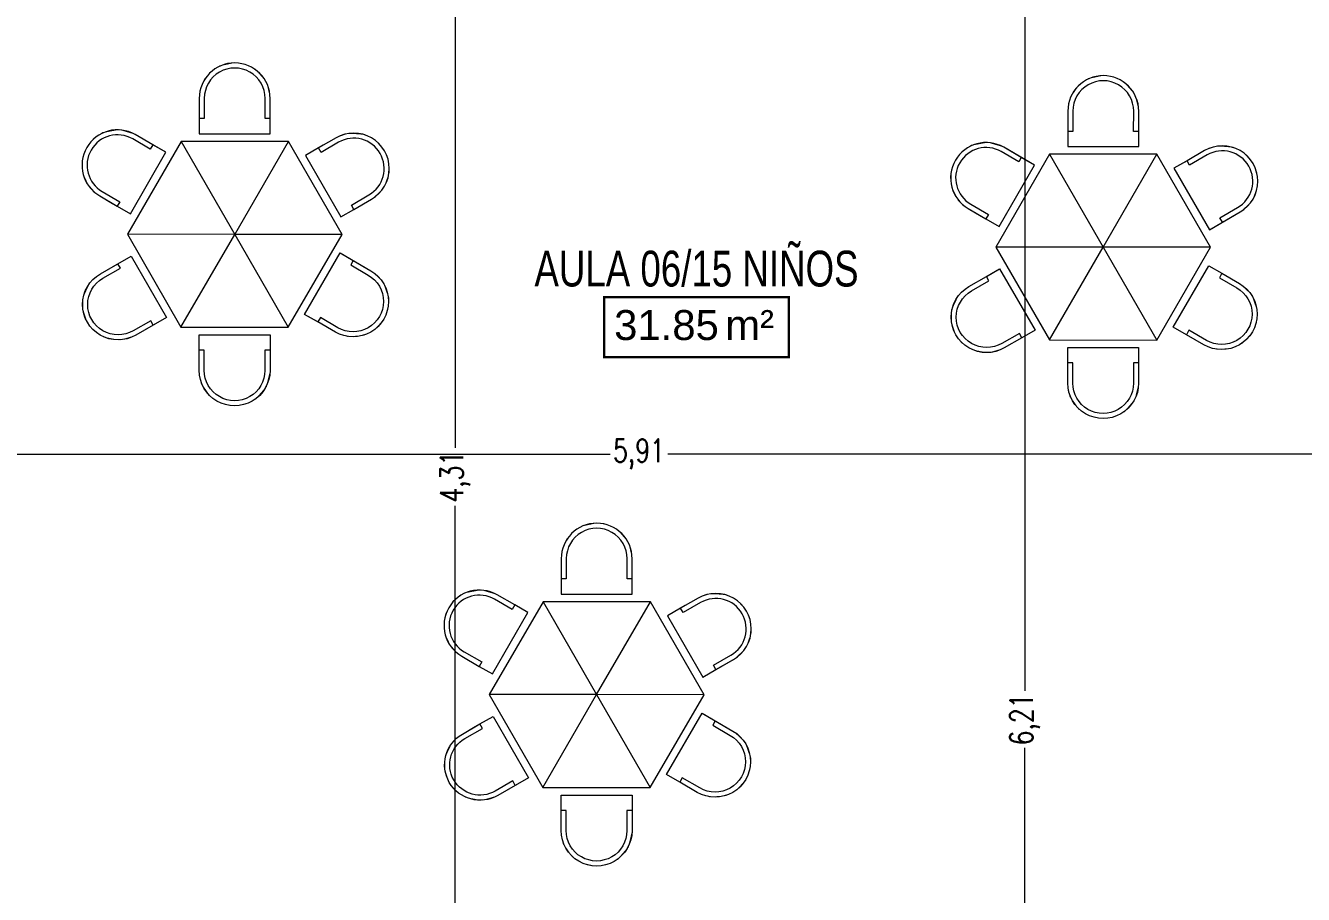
# Model space of a CAD drawing. Header units: millimetres. Extents: x 216 to 2687, y 57 to 1099.
# Drawn here: x 227.14 to 232.14, y 89.22 to 92.62 of the extents above; entities that cross this region are included whole.
import ezdxf
from ezdxf.enums import TextEntityAlignment as Align

# ---------------------------------------------------------------- set-up
doc = ezdxf.new("R2010")
doc.units = ezdxf.units.MM
doc.header["$LTSCALE"] = 0.5
doc.set_wipeout_variables(frame=1)
doc.header["$PDMODE"] = 35
doc.linetypes.add('DASHDOT2', pattern=[12.7, 6.35, -3.175, 0, -3.175])
for name, color, linetype, lineweight in [('A-COTAS', 7, 'Continuous', 9), ('A-MUEB', 48, 'Continuous', 18), ('A-MUEB-SILL', 46, 'Continuous', 15), ('A-TEXT-ESPA', 1, 'Continuous', 9)]:
    doc.layers.add(name, color=color, linetype=linetype, lineweight=lineweight)
doc.styles.add('Cotas', font='romans.shx', dxfattribs={"width": 0.75})
doc.styles.add('ING_50', font='swisscl.ttf', dxfattribs={"height": 0.08})
doc.styles.add('swis Lt BT', font='swissl.ttf')
doc.dimstyles.new("1-25'", dxfattribs={"dimtxt": 0.075, "dimasz": 0.05, "dimexe": 0.015, "dimexo": 0, "dimgap": 0.02, "dimtad": 0, "dimzin": 4, "dimtxsty": 'Cotas', "dimblk": 'ARCHTICK', "dimcen": 0.09, "dimclrd": 142, "dimclre": 2, "dimclrt": 2, "dimadec": 0, "dimazin": 0, "dimtfac": 1, "dimtmove": 0, "dimatfit": 3, "dimfxl": 0.1, "dimlwd": 13, "dimlwe": 9, "dimarcsym": 2})

# ---------------------------------------------------------------- blocks, each defined once
blk = doc.blocks.new('IND_ESPACIO_PL')
at = {"layer": 'A-TEXT-ESPA', "color": 7, "const_width": 0.00945}
blk.add_lwpolyline([(-0.3615, 0), (-0.3615, -0.2344), (0.3615, -0.2344), (0.3615, 0)], close=True, dxfattribs=at)
at = {"layer": 'A-TEXT-ESPA', "color": 7, "style": 'swis Lt BT'}
blk.add_text('m²', height=0.11719, dxfattribs=at).set_placement((0.1124, -0.1674))
at = {"layer": 'A-TEXT-ESPA', "style": 'ING_50'}
blk.add_attdef('NOMBRE-DEL-ESPACIO', text='', height=0.14, dxfattribs=at).set_placement((0, 0), align=Align.BOTTOM_CENTER)
at = {"layer": 'A-TEXT-ESPA', "style": 'swis Lt BT'}
blk.add_attdef('00.00', text='', height=0.227, dxfattribs=at).set_placement((-0.3222, -0.1674), (0.068, -0.1674), align=Align.ALIGNED)
blk = doc.blocks.new('MESA_PREESC_PL')
at = {"layer": 'A-MUEB'}
for points in [[(-0.3936, 0.1383), (-0.5323, 0.1383), (-0.5957, 0.1229), (-0.6447, 0.0807), (-0.6651, 0.0392), (-0.6709, -0.0005), (-0.6582, -0.0583), (-0.635, -0.0935), (-0.583, -0.1295), (-0.5321, -0.1391), (-0.4741, -0.1391), (-0.3934, -0.1391)], [(0.3934, 0.1387), (0.5321, 0.1388), (0.5956, 0.1235), (0.6446, 0.0814), (0.6651, 0.0399), (0.6709, 0.0002), (0.6583, -0.0577), (0.6351, -0.0929), (0.5832, -0.1289), (0.5323, -0.1386), (0.4742, -0.1386), (0.3936, -0.1387)]]:
    blk.add_lwpolyline(points, close=True, dxfattribs=at)
at = {"ltscale": 10}
blk.add_wipeout([(0.3636, 0.2102), (0.3638, -0.2098), (0.0002, -0.42), (-0.3636, -0.2102), (-0.3638, 0.2098), (-0.0002, 0.42)], dxfattribs=at).dxf.layer = 'A-MUEB'
at = {"layer": 'A-MUEB'}
for p, q in [((-0.0002, 0.42), (0, 0)), ((-0.0002, 0.42), (0, 0)), ((0, 0), (-0.3638, 0.2098)), ((0, 0), (-0.3638, 0.2098)), ((0, 0), (0.3636, 0.2102)), ((0, 0), (0.3636, 0.2102)), ((-0.3636, -0.2102), (0, 0)), ((-0.3636, -0.2102), (0, 0)), ((0.3638, -0.2098), (0, 0)), ((0.3638, -0.2098), (0, 0)), ((0, 0), (0.0002, -0.42)), ((0, 0), (0.0002, -0.42))]:
    blk.add_line(p, q, dxfattribs=at)
for points in [[(-0.0729, 0.4126), (-0.1423, 0.5327), (-0.1874, 0.58), (-0.2483, 0.6013), (-0.2945, 0.5982), (-0.3318, 0.5834), (-0.3755, 0.5435), (-0.3944, 0.5058), (-0.3995, 0.4428), (-0.3824, 0.3939), (-0.3534, 0.3436), (-0.313, 0.2738)], [(0.0681, 0.4153), (0.1374, 0.5354), (0.1824, 0.5827), (0.2433, 0.6041), (0.2895, 0.6011), (0.3268, 0.5863), (0.3706, 0.5464), (0.3895, 0.5088), (0.3947, 0.4457), (0.3777, 0.3968), (0.3486, 0.3465), (0.3084, 0.2767)], [(-0.3253, -0.2669), (-0.3946, -0.3871), (-0.413, -0.4497), (-0.401, -0.5131), (-0.3752, -0.5516), (-0.3437, -0.5765), (-0.2873, -0.5944), (-0.2453, -0.5919), (-0.1881, -0.5649), (-0.1543, -0.5256), (-0.1253, -0.4753), (-0.085, -0.4055)], [(0.3212, -0.2691), (0.3906, -0.3892), (0.4091, -0.4518), (0.3971, -0.5153), (0.3714, -0.5538), (0.3399, -0.5787), (0.2835, -0.5967), (0.2415, -0.5942), (0.1843, -0.5672), (0.1505, -0.528), (0.1214, -0.4777), (0.081, -0.4079)]]:
    blk.add_lwpolyline(points, close=True, dxfattribs=at)
at = {"layer": 'A-MUEB', "ltscale": 10}
blk.add_lwpolyline([(0.3636, 0.2102), (0.3638, -0.2098), (0.0002, -0.42), (-0.3636, -0.2102), (-0.3638, 0.2098), (-0.0002, 0.42)], close=True, dxfattribs=at)
for points in [[(-0.3936, 0.1383), (-0.5323, 0.1383), (-0.5957, 0.1229), (-0.6447, 0.0807), (-0.6651, 0.0392), (-0.6709, -0.0005), (-0.6582, -0.0583), (-0.635, -0.0935), (-0.583, -0.1295), (-0.5321, -0.1391), (-0.4741, -0.1391), (-0.3934, -0.1391)], [(0.3934, 0.1387), (0.5321, 0.1388), (0.5956, 0.1235), (0.6446, 0.0814), (0.6651, 0.0399), (0.6709, 0.0002), (0.6583, -0.0577), (0.6351, -0.0929), (0.5832, -0.1289), (0.5323, -0.1386), (0.4742, -0.1386), (0.3936, -0.1387)]]:
    blk.add_wipeout(points).dxf.layer = 'A-MUEB'
at = {"layer": 'A-MUEB'}
for points in [[(-0.453, 0.1383), (-0.5323, 0.1383, 1), (-0.5321, -0.1391), (-0.4529, -0.1391)], [(0.4529, 0.1388), (0.5321, 0.1388, -1), (0.5323, -0.1386), (0.453, -0.1386)]]:
    blk.add_lwpolyline(points, format="xyb", dxfattribs=at)
for points in [[(-0.4529, -0.1391), (-0.3934, -0.1391), (-0.3936, 0.1383), (-0.453, 0.1383), (-0.453, 0.1185), (-0.5323, 0.1184, 1), (-0.5321, -0.1193), (-0.4529, -0.1193)], [(0.453, -0.1386), (0.3936, -0.1387), (0.3934, 0.1387), (0.4529, 0.1388), (0.4529, 0.1189), (0.5321, 0.119, -1), (0.5323, -0.1188), (0.453, -0.1188)]]:
    blk.add_lwpolyline(points, format="xyb", close=True, dxfattribs=at)
for points in [[(-0.0729, 0.4126), (-0.1423, 0.5327), (-0.1874, 0.58), (-0.2483, 0.6013), (-0.2945, 0.5982), (-0.3318, 0.5834), (-0.3755, 0.5435), (-0.3944, 0.5058), (-0.3995, 0.4428), (-0.3824, 0.3939), (-0.3534, 0.3436), (-0.313, 0.2738)], [(0.0681, 0.4153), (0.1374, 0.5354), (0.1824, 0.5827), (0.2433, 0.6041), (0.2895, 0.6011), (0.3268, 0.5863), (0.3706, 0.5464), (0.3895, 0.5088), (0.3947, 0.4457), (0.3777, 0.3968), (0.3486, 0.3465), (0.3084, 0.2767)], [(-0.3253, -0.2669), (-0.3946, -0.3871), (-0.413, -0.4497), (-0.401, -0.5131), (-0.3752, -0.5516), (-0.3437, -0.5765), (-0.2873, -0.5944), (-0.2453, -0.5919), (-0.1881, -0.5649), (-0.1543, -0.5256), (-0.1253, -0.4753), (-0.085, -0.4055)], [(0.3212, -0.2691), (0.3906, -0.3892), (0.4091, -0.4518), (0.3971, -0.5153), (0.3714, -0.5538), (0.3399, -0.5787), (0.2835, -0.5967), (0.2415, -0.5942), (0.1843, -0.5672), (0.1505, -0.528), (0.1214, -0.4777), (0.081, -0.4079)]]:
    blk.add_wipeout(points).dxf.layer = 'A-MUEB'
for points in [[(-0.1026, 0.4641), (-0.1423, 0.5327, 1), (-0.3824, 0.3939), (-0.3428, 0.3253)], [(0.0978, 0.4667), (0.1374, 0.5354, -1), (0.3777, 0.3968), (0.3381, 0.3282)], [(-0.355, -0.3184), (-0.3946, -0.3871, 1), (-0.1543, -0.5256), (-0.1147, -0.457)], [(0.3509, -0.3206), (0.3906, -0.3892, -1), (0.1505, -0.528), (0.1108, -0.4594)]]:
    blk.add_lwpolyline(points, format="xyb", dxfattribs=at)
for points in [[(-0.3428, 0.3253), (-0.313, 0.2738), (-0.0729, 0.4126), (-0.1026, 0.4641), (-0.1198, 0.4542), (-0.1594, 0.5228, 1), (-0.3653, 0.4038), (-0.3256, 0.3352)], [(0.3381, 0.3282), (0.3084, 0.2767), (0.0681, 0.4153), (0.0978, 0.4667), (0.1149, 0.4568), (0.1545, 0.5255, -1), (0.3605, 0.4067), (0.3209, 0.3381)], [(-0.1147, -0.457), (-0.085, -0.4055), (-0.3253, -0.2669), (-0.355, -0.3184), (-0.3378, -0.3283), (-0.3774, -0.397, 1), (-0.1715, -0.5157), (-0.1319, -0.4471)], [(0.1108, -0.4594), (0.081, -0.4079), (0.3212, -0.2691), (0.3509, -0.3206), (0.3338, -0.3305), (0.3735, -0.3991, -1), (0.1676, -0.5181), (0.1279, -0.4495)]]:
    blk.add_lwpolyline(points, format="xyb", close=True, dxfattribs=at)
blk = doc.blocks.new('_ArchTick')
at = {"color": 0, "linetype": 'ByBlock', "const_width": 0.15}
blk.add_lwpolyline([(-0.5, -0.5), (0.5, 0.5)], dxfattribs=at)
blk = doc.blocks.new('*D132')
at = {"layer": 'A-COTAS', "color": 2, "linetype": 'DASHDOT2', "lineweight": 9, "transparency": 16777216}
for p, q in [((232.4978, 90.8512), (232.4978, 90.955)), ((226.5895, 90.9461), (226.5895, 90.925))]:
    blk.add_line(p, q, dxfattribs=at)
at = {"layer": 'A-COTAS', "color": 142, "linetype": 'Continuous', "lineweight": 13, "transparency": 16777216}
for p, q in [((226.5895, 90.94), (229.4304, 90.94)), ((232.4978, 90.94), (229.6569, 90.94))]:
    blk.add_line(p, q, dxfattribs=at)
at = {"layer": 'DEFPOINTS', "color": 0, "transparency": 16777216}
for p in [(226.5895, 90.9461), (232.4978, 90.94), (232.4978, 90.8512)]:
    blk.add_point(p, dxfattribs=at)
at = {"layer": 'A-COTAS', "color": 142, "lineweight": 13, "transparency": 16777216, "xscale": 0.05, "yscale": 0.05, "zscale": 0.05, "rotation": 180}
blk.add_blockref('_ArchTick', (226.5895, 90.94), dxfattribs=at)
at = {"layer": 'A-COTAS', "color": 142, "lineweight": 13, "transparency": 16777216, "xscale": 0.05, "yscale": 0.05, "zscale": 0.05}
blk.add_blockref('_ArchTick', (232.4978, 90.94), dxfattribs=at)
at = {"layer": 'A-COTAS', "color": 2, "transparency": 16777216, "insert": (229.5436, 90.94), "char_height": 0.09, "attachment_point": 5, "style": 'Cotas'}
blk.add_mtext('5,91', dxfattribs=at)
blk = doc.blocks.new('*D347')
at = {"layer": 'A-COTAS', "color": 2, "linetype": 'DASHDOT2', "lineweight": 9, "transparency": 16777216}
for p, q in [((228.6634, 93.0054), (228.8398, 93.0054)), ((229.0228, 88.6969), (228.8098, 88.6969))]:
    blk.add_line(p, q, dxfattribs=at)
at = {"layer": 'A-COTAS', "color": 142, "linetype": 'Continuous', "lineweight": 13, "transparency": 16777216}
for p, q in [((228.8248, 93.0054), (228.8248, 90.9644)), ((228.8248, 88.6969), (228.8248, 90.7379))]:
    blk.add_line(p, q, dxfattribs=at)
at = {"layer": 'DEFPOINTS', "color": 0, "transparency": 16777216}
for p in [(228.6634, 93.0054), (228.8248, 93.0054), (229.0228, 88.6969)]:
    blk.add_point(p, dxfattribs=at)
at = {"layer": 'A-COTAS', "color": 142, "lineweight": 13, "transparency": 16777216, "xscale": 0.05, "yscale": 0.05, "zscale": 0.05}
for p, rotation in [((228.8248, 93.0054), 90), ((228.8248, 88.6969), 270)]:
    blk.add_blockref('_ArchTick', p, dxfattribs=dict(at, rotation=rotation))
at = {"layer": 'A-COTAS', "color": 2, "transparency": 16777216, "insert": (228.8248, 90.8512), "char_height": 0.09, "attachment_point": 5, "rotation": 90, "style": 'Cotas'}
blk.add_mtext('4,31', dxfattribs=at)
blk = doc.blocks.new('*D356')
at = {"layer": 'A-COTAS', "color": 2, "linetype": 'DASHDOT2', "lineweight": 9, "transparency": 16777216}
for p, q in [((230.6321, 93.0054), (231.0688, 93.0054)), ((230.8228, 86.7969), (231.0688, 86.7969))]:
    blk.add_line(p, q, dxfattribs=at)
at = {"layer": 'A-COTAS', "color": 142, "linetype": 'Continuous', "lineweight": 13, "transparency": 16777216}
for p, q in [((231.0538, 93.0054), (231.0538, 90.0128)), ((231.0538, 86.7969), (231.0538, 89.7896))]:
    blk.add_line(p, q, dxfattribs=at)
at = {"layer": 'DEFPOINTS', "color": 0, "transparency": 16777216}
for p in [(230.6321, 93.0054), (231.0538, 93.0054), (230.8228, 86.7969)]:
    blk.add_point(p, dxfattribs=at)
at = {"layer": 'A-COTAS', "color": 142, "lineweight": 13, "transparency": 16777216, "xscale": 0.05, "yscale": 0.05, "zscale": 0.05}
for p, rotation in [((231.0538, 93.0054), 90), ((231.0538, 86.7969), 270)]:
    blk.add_blockref('_ArchTick', p, dxfattribs=dict(at, rotation=rotation))
at = {"layer": 'A-COTAS', "color": 2, "transparency": 16777216, "insert": (231.0538, 89.9012), "char_height": 0.09, "attachment_point": 5, "rotation": 90, "style": 'Cotas'}
blk.add_mtext('6,21', dxfattribs=at)

msp = doc.modelspace()

# ---------------------------------------------------------------- block references
at = {"layer": 'A-MUEB-SILL', "xscale": -1, "rotation": 270}
for p in [(227.9616, 91.7997), (231.3602, 91.7499), (229.378, 89.9983)]:
    msp.add_blockref('MESA_PREESC_PL', p, dxfattribs=at)
at = {"layer": 'A-TEXT-ESPA', "color": 0}
ref = msp.add_blockref('IND_ESPACIO_PL', (229.7686, 91.5537), dxfattribs=at)
ref.add_attrib('00.00', '31.85', (229.4464, 91.3862), dxfattribs={"height": 0.11719, "style": 'swis Lt BT'})
ref.add_attrib('NOMBRE-DEL-ESPACIO', 'AULA 06/15 NIÑOS', dxfattribs={"height": 0.14, "style": 'ING_50'}).set_placement((229.7686, 91.5537), align=Align.BOTTOM_CENTER)

# ---------------------------------------------------------------- dimensions: what is measured, and where the dimension line sits
at = {"layer": 'A-COTAS'}
dim = msp.add_linear_dim(base=(232.4978, 90.94), p1=(226.5895, 90.9461), p2=(232.4978, 90.8512), dimstyle="1-25'", override={"dimtxt": 0.09}, dxfattribs=at)
dim.commit()
dim.dimension.update_dxf_attribs({"geometry": '*D132', "text_midpoint": (229.5436, 90.94)})

# ---------------------------------------------------------------- next in the draw order: dimensions: what is measured, and where the dimension line sits
for base, p1, p2, picture, middle in [((228.8248, 93.0054), (229.0228, 88.6969), (228.6634, 93.0054), '*D347', (228.8248, 90.8512)), ((231.0538, 93.0054), (230.8228, 86.7969), (230.6321, 93.0054), '*D356', (231.0538, 89.9012))]:
    dim = msp.add_linear_dim(base=base, p1=p1, p2=p2, angle=90, dimstyle="1-25'", override={"dimtxt": 0.09}, dxfattribs=at)
    dim.commit()
    dim.dimension.update_dxf_attribs({"geometry": picture, "text_midpoint": middle})

doc.saveas('drawing.dxf')
